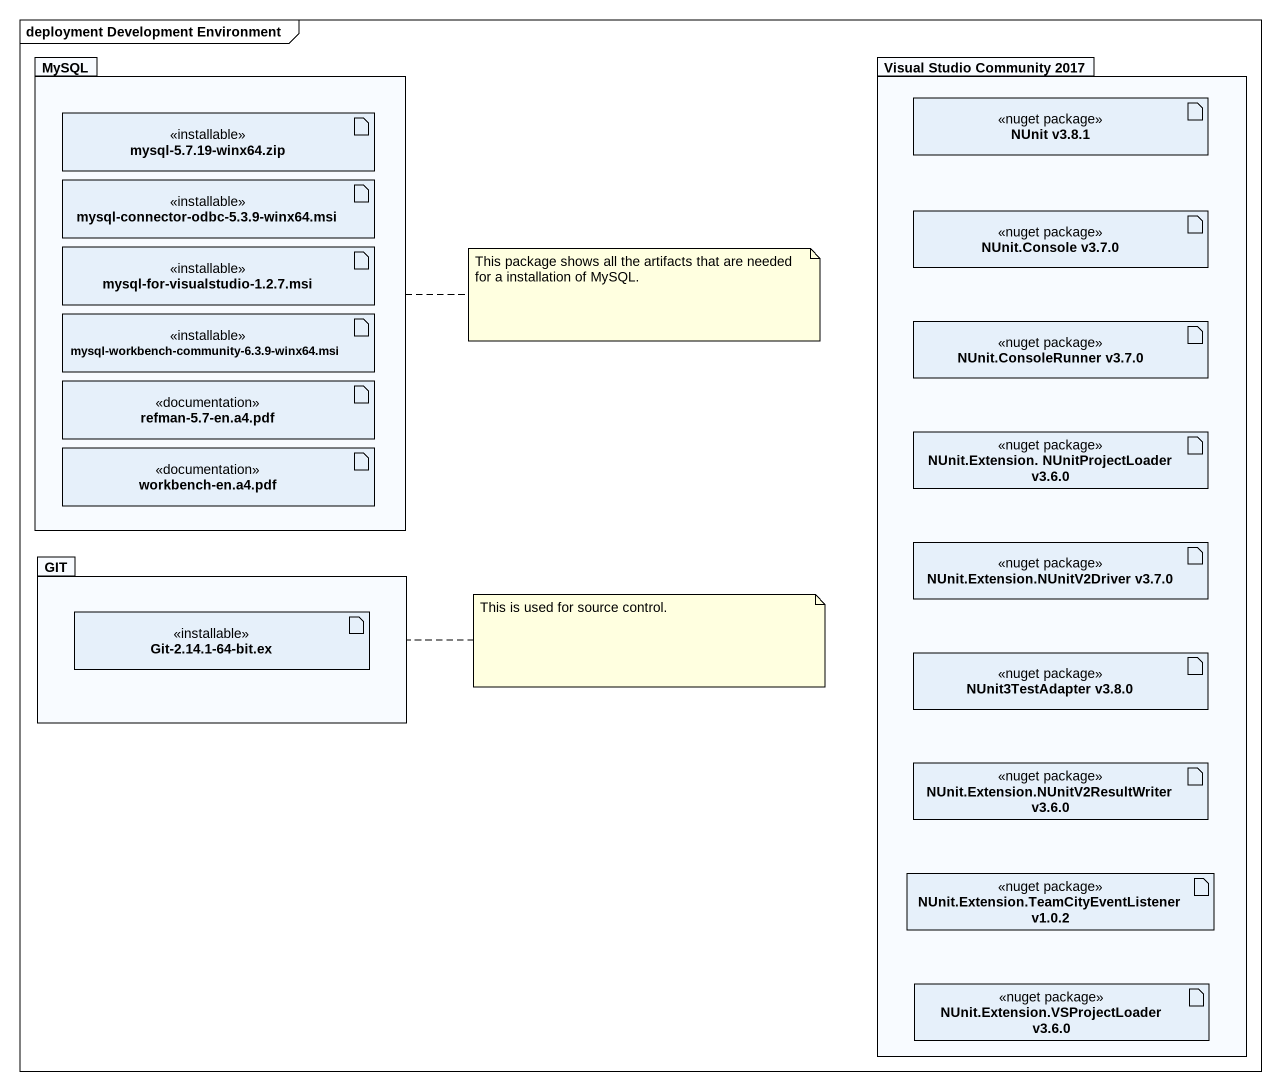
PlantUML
@startuml
mainframe deployment Development Environment
package MySQL {
  artifact "mysql-5.7.19-winx64.zip" as mysql_5_7_19_winx64_zip <<installable>>
  artifact "mysql-connector-odbc-5.3.9-winx64.msi" as mysql_connector_odbc_5_3_9 <<installable>>
  artifact "mysql-for-visualstudio-1.2.7.msi" as mysql_for_visualstudio_1_2 <<installable>>
  artifact "mysql-workbench-community-6.3.9-winx64.msi" as mysql_workbench_community_6 <<installable>>
  artifact "refman-5.7-en.a4.pdf" as refman_5_7_en_a4_pdf <<documentation>>
  artifact "workbench-en.a4.pdf" as workbench_en_a4_pdf <<documentation>>
}
package "Visual Studio Community 2017" as Visual_Studio_Community_2017 {
  artifact "NUnit v3.8.1" as NUnit_v3_8_1 <<nuget package>>
  artifact "NUnit.Console v3.7.0" as NUnit_Console_v3_7_0 <<nuget package>>
  artifact "NUnit.ConsoleRunner v3.7.0" as NUnit_ConsoleRunner_v3_7_0 <<nuget package>>
  artifact "NUnit.Extension. NUnitProjectLoader v3.6.0" as NUnit_Extension <<nuget package>>
  artifact "NUnit.Extension.NUnitV2Driver v3.7.0" as NUnit_Extension_2 <<nuget package>>
  artifact "NUnit3TestAdapter v3.8.0" as NUnit3TestAdapter_v3_8_0 <<nuget package>>
  artifact "NUnit.Extension.NUnitV2ResultWriter v3.6.0" as NUnit_Extension_3 <<nuget package>>
  artifact "NUnit.Extension.TeamCityEventListener v1.0.2" as NUnit_Extension_4 <<nuget package>>
  artifact "NUnit.Extension.VSProjectLoader v3.6.0" as NUnit_Extension_5 <<nuget package>>
}
package GIT {
  artifact "Git-2.14.1-64-bit.ex" as Git_2_14_1_64_bit_ex <<installable>>
}
note right of MySQL : This package shows all the artifacts that are needed for a installation of MySQL.
note right of GIT : This is used for source control.
@enduml
